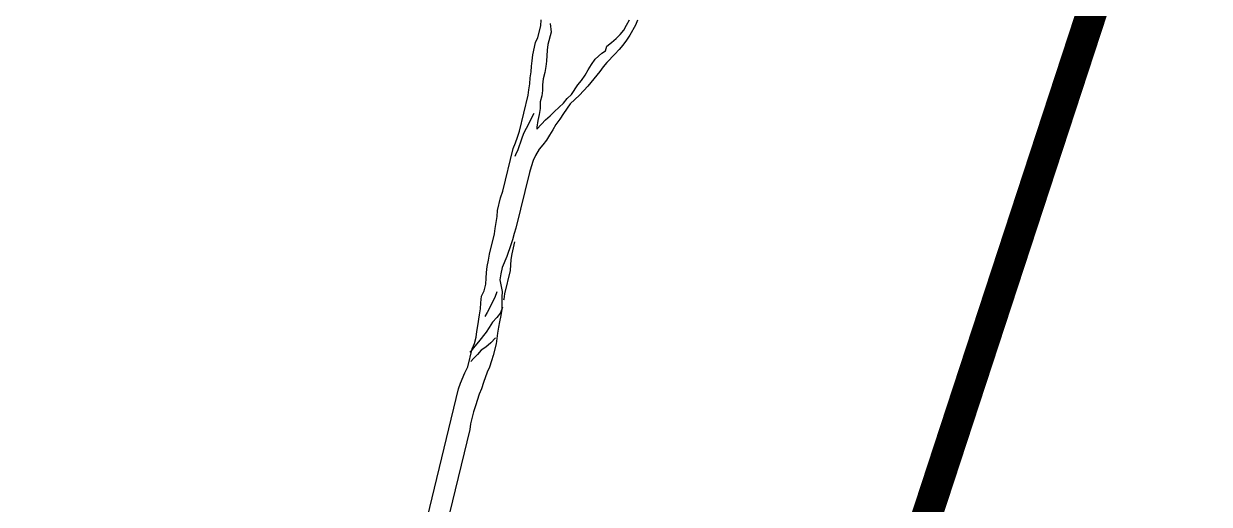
# Model space of a CAD drawing. Header units: inches. Extents: x 350994 to 353538, y 1581369 to 1583842.
# Drawn here: x 351684.38 to 351688.25, y 1583568.332 to 1583569.901 of the extents above; entities that cross this region are included whole.
import ezdxf

# ---------------------------------------------------------------- set-up
doc = ezdxf.new("R2010")
doc.units = ezdxf.units.IN
doc.header["$MEASUREMENT"] = 0
doc.linetypes.add('1', pattern=[0])
doc.layers.add("ROAD'S", color=1, linetype='1')
doc.layers.add('TREE', color=81, linetype='1')

# ---------------------------------------------------------------- blocks, each defined once
blk = doc.blocks.new('TREE_4')
at = {"color": 94}
for points in [[(9.5, 896.3), (10, 1900.6), (12.9, 1935.3), (24.6, 1998.9), (33.3, 2036.5), (33.4, 2143.5), (39.2, 2178.2), (39.2, 2215.8), (36.4, 2247.6), (33.5, 2282.3), (27.8, 2345.9), (24.9, 2380.6), (19.2, 2415.3), (13.4, 2452.9), (22.1, 2487.6), (22.2, 2528), (16.4, 2562.7), (10.7, 2594.5), (4.9, 2629.3), (4.9, 2666.8), (2.1, 2701.5), (2.2, 2823), (-0.7, 2854.8), (-6.4, 2924.2), (-12.1, 2958.9), (-12.1, 3034), (-9.1, 3074.5), (-8.9, 3329), (-3.1, 3363.6), (-0.2, 3398.3), (2.8, 3435.9), (3, 3649.9), (0.1, 3681.7), (-2.8, 3716.4), (-8.5, 3751.1), (-11.4, 3785.8), (-17.1, 3817.6), (-20, 3849.4), (-25.7, 3884.1), (-25.7, 3956.4), (-19.9, 3988.2), (-19.8, 4057.6), (-25.6, 4092.3)], [(98.2, 3470.5), (118.5, 3505.2), (135.8, 3534.1), (156.1, 3563), (173.5, 3591.9), (193.8, 3623.7), (214, 3652.6), (228.5, 3684.4), (245.9, 3713.3), (269.1, 3776.9), (283.6, 3805.8), (298, 3840.4), (306.7, 3875.1), (318.3, 3909.8), (332.8, 3944.5), (361.8, 3987.8), (379.1, 4005.2), (379.2, 4034.1), (402.3, 4060.1), (422.6, 4089), (440, 4117.9), (454.5, 4146.8), (463.2, 4178.6), (471.9, 4213.3)], [(29.4, 4083.6), (46.7, 4037.3), (46.6, 3962.1), (49.5, 3930.3), (61, 3866.7), (63.8, 3834.9), (66.7, 3800.2), (66.7, 3762.6), (69.5, 3727.9), (78.2, 3696.1), (81, 3664.3), (81, 3629.6), (89.6, 3592), (92.5, 3557.3), (92.5, 3519.7), (95.3, 3482.1), (98.2, 3470.5)], [(518.1, 4221.9), (512.3, 4190.1), (494.9, 4126.5), (483.3, 4094.7), (468.8, 4060), (454.3, 4031.1), (437, 3999.3), (402.2, 3941.5), (387.7, 3912.6), (376.1, 3880.8), (326.9, 3782.6), (292.1, 3719), (271.9, 3690.1), (251.6, 3658.3), (228.4, 3594.7), (213.9, 3557.2), (199.4, 3522.5), (190.7, 3487.8), (179.1, 3453.1), (167.5, 3421.3), (153.1, 3389.5), (138.6, 3360.6), (127, 3320.2), (121.2, 3288.4), (118.2, 3250.8), (115.3, 3216.1), (115, 2883.6), (112.1, 2851.8), (112.1, 2814.2), (109.1, 2782.4), (103.3, 2713), (91.7, 2643.6), (91.6, 2606), (94.5, 2571.3), (123.3, 2507.7), (129.1, 2475.9), (146.4, 2406.5), (149.2, 2371.8), (149.2, 2334.2), (152.1, 2302.4), (154.9, 2267.7), (160.7, 2204.1), (160.6, 2134.7), (157.7, 2102.9), (154.7, 2065.3), (148.9, 2033.5), (143.1, 1969.9), (140.2, 1932.3), (134.3, 1897.6), (128.5, 1828.2), (125.6, 1790.7), (125.5, 1718.4), (128.4, 1686.6), (128.3, 1188.2)], [(60.7, 3554.4), (52, 3522.6), (46.2, 3490.8), (28.8, 3427.2), (25.8, 3392.5), (20, 3328.9), (14.2, 3297.1), (11.3, 3285.6)], [(126.5, 2805.5), (126.4, 2733.2), (129.3, 2701.4), (140.8, 2637.8), (140.7, 2499), (143.5, 2467.2), (143.5, 2461.4)], [(94.4, 2499.1), (91.5, 2464.4), (82.8, 2432.6), (77, 2400.8), (68.3, 2369), (59.6, 2343)], [(146.4, 2420.9), (143.5, 2386.3), (129, 2354.5), (111.6, 2322.7), (100, 2288), (88.4, 2256.2), (59.4, 2192.6), (45, 2163.7), (30.5, 2131.9), (24.7, 2123.3)], [(149.1, 2238.8), (128.8, 2204.1), (108.6, 2172.3), (85.4, 2149.2), (70.9, 2120.3), (53.6, 2091.4), (42, 2071.2)]]:
    blk.add_lwpolyline(points, dxfattribs=at)

msp = doc.modelspace()

# ---------------------------------------------------------------- linework, layer by layer
at = {"layer": "ROAD'S", "lineweight": 5, "const_width": 0.1}
msp.add_lwpolyline([(351679.9586, 1583545.7907), (351688.6012, 1583572.1809), (351685.4139, 1583575.058), (351640.4288, 1583599.9325), (351602.4336, 1583620.5902), (351565.56, 1583641.4179), (351502.8379, 1583676.6731)], dxfattribs=at)

# ---------------------------------------------------------------- block references
at = {"layer": 'TREE', "lineweight": 5, "xscale": 0.0005632341247466223, "yscale": 0.0005632341530485974, "zscale": 0.0005632341444477617, "rotation": 346.4411541233163}
msp.add_blockref('TREE_4', (351685.5429, 1583567.6697), dxfattribs=at)

doc.saveas('drawing.dxf')
